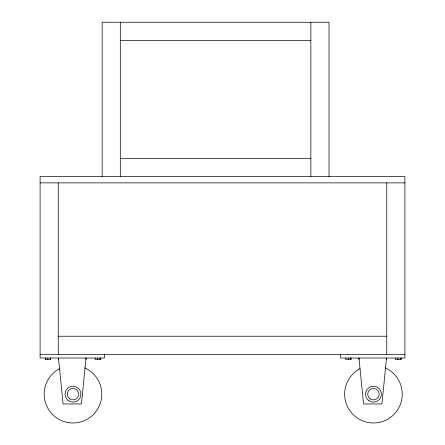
<?xml version="1.0" encoding="UTF-8"?>
<svg xmlns="http://www.w3.org/2000/svg" width="445" height="445" viewBox="0 0 445 445"><rect width="100%" height="100%" fill="white"/><g stroke="black" fill="none" stroke-linecap="round" stroke-linejoin="round"><path stroke-width="0.67" d="M120.3 40.4L310.866 40.4M120.3 158.37L310.866 158.37M40.1 182.873L404.9 182.873M58.251 336.231L386.75 336.231M40.1 354.381L404.9 354.381M401.307 358.008L401.307 359.449L395.483 359.449L395.483 358.008M400.472 358.008L400.472 359.449M397.975 358.008L397.975 359.449M386.75 182.873L386.75 354.381M386.521 359.449L386.521 358.008L381.927 403.954L363.548 403.954L358.959 358.008L358.959 359.449M351.077 358.008L351.077 359.449L345.826 359.449L345.826 358.008M350.816 358.008L350.816 359.449M348.318 358.008L348.318 359.449M340.581 354.381L340.581 358.008L404.9 358.008L404.9 176.52L40.1 176.52L40.1 358.008L104.419 358.008L104.419 354.381M329.016 176.52L329.016 22.25L102.15 22.25L102.15 176.52M310.866 22.25L310.866 176.52M120.3 22.25L120.3 176.52M100.826 358.008L100.826 359.449L95.002 359.449L95.002 358.008M99.992 358.008L99.992 359.449M97.499 358.008L97.499 359.449M86.041 359.449L86.041 358.008L81.452 403.954L63.073 403.954L58.479 358.008L58.479 359.449M58.251 182.873L58.251 354.381M50.602 358.008L50.602 359.449L45.346 359.449L45.346 358.008M50.335 358.008L50.335 359.449M47.837 358.008L47.837 359.449M45.613 358.008L45.613 359.449M385.203 367.865A28.814 28.814 0 0 1 396.523 411.43A28.814 28.814 0 0 1 351.533 412.871A28.814 28.814 0 0 1 360.05 368.666M84.722 367.865A28.814 28.814 0 0 1 96.048 411.43A28.814 28.814 0 0 1 51.058 412.871A28.814 28.814 0 0 1 59.569 368.666M369.945 398.714A5.741 5.741 0 0 0 379.146 394.943A5.741 5.741 0 0 0 371.28 388.858A5.741 5.741 0 0 0 369.945 398.714M69.465 398.714A5.741 5.741 0 0 0 78.665 394.943A5.741 5.741 0 0 0 70.8 388.858A5.741 5.741 0 0 0 69.465 398.714M68.113 400.461A7.949 7.949 0 0 0 80.851 395.238A7.949 7.949 0 0 0 69.96 386.816A7.949 7.949 0 0 0 68.113 400.461M368.594 400.461A7.949 7.949 0 0 0 381.332 395.238A7.949 7.949 0 0 0 370.44 386.816A7.949 7.949 0 0 0 368.594 400.461"/></g></svg>
